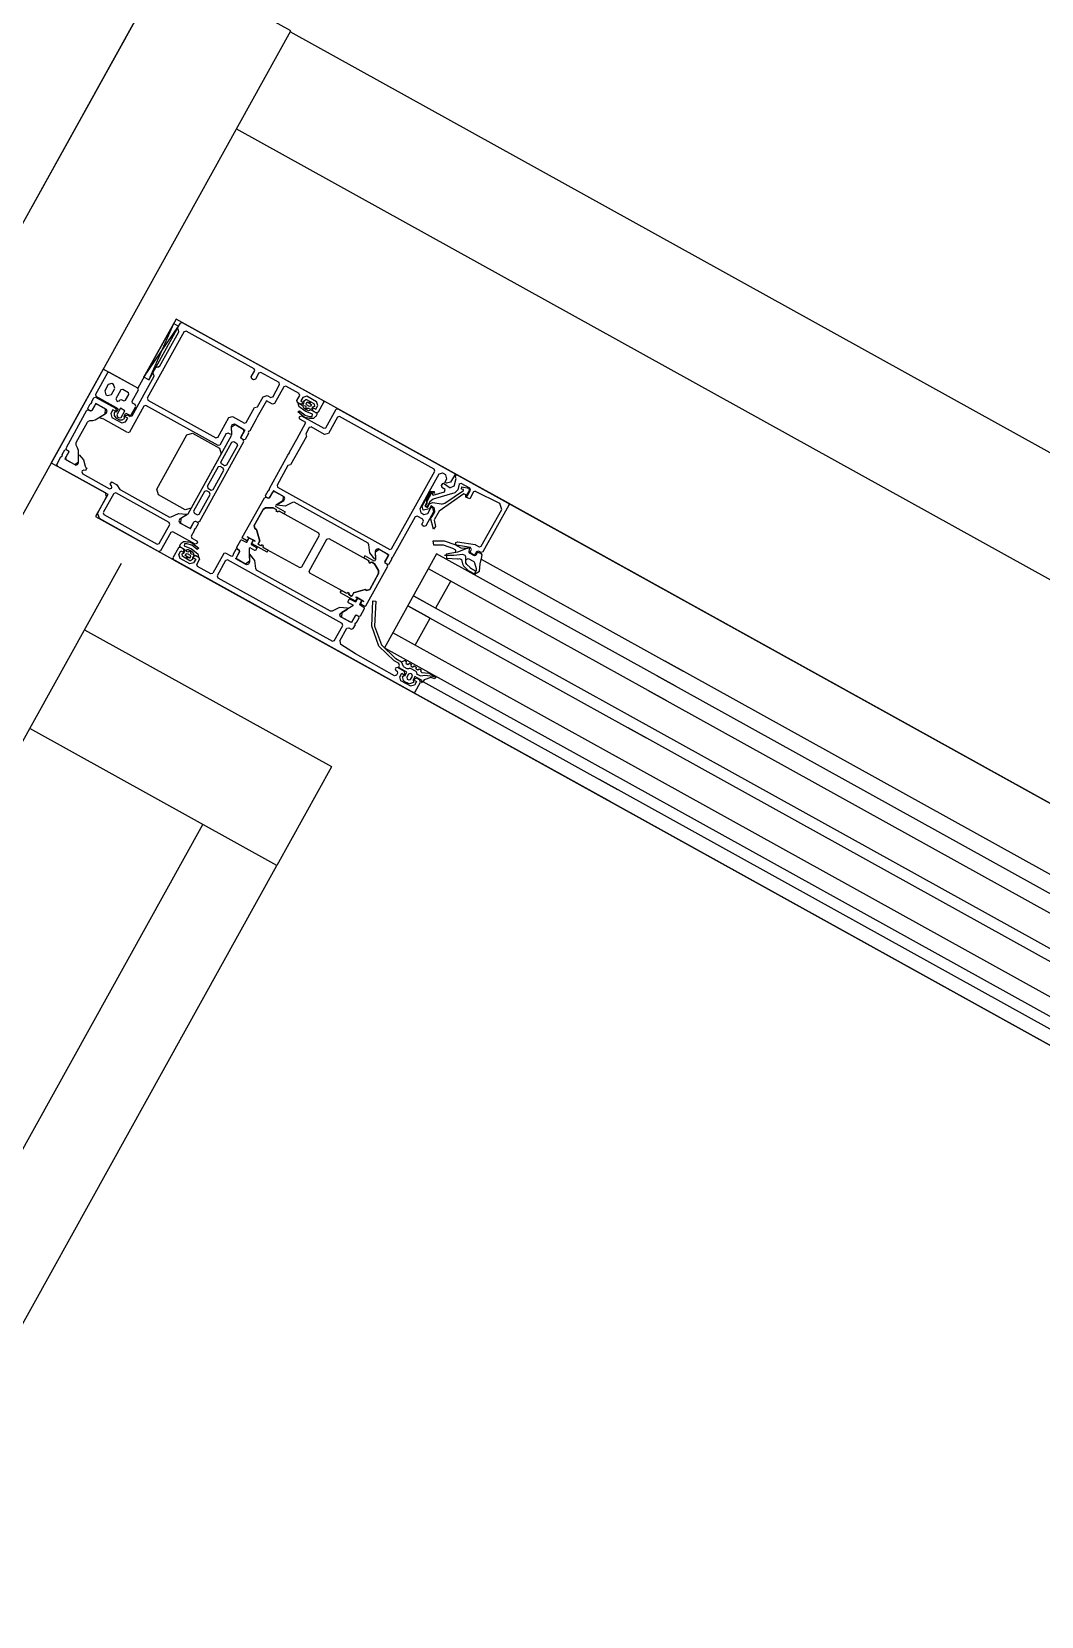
# Model space of a CAD drawing. Header units: metres. Extents: x 2.5 to 42.6, y 0.9 to 31.9.
# Drawn here: x 21.6775 to 21.8182, y 13.9969 to 14.2178 of the extents above; entities that cross this region are included whole.
import ezdxf

# ---------------------------------------------------------------- set-up
doc = ezdxf.new("R2010")
doc.units = ezdxf.units.M
doc.layers.add('ARREDI', color=9, linetype='Continuous')
doc.layers.add('PARETI_STRUTTURE', color=7, linetype='Continuous')

msp = doc.modelspace()

# ---------------------------------------------------------------- linework, layer by layer
at = {"layer": 'ARREDI'}
for points in [[(22.25622, 13.86817), (21.69763, 14.17777)], [(21.68642, 14.15022), (22.2388, 13.84406)], [(21.76576, 14.13011), (21.92452, 14.04211)], [(21.76346, 14.12597), (21.92222, 14.03797)], [(21.76461, 14.12804), (21.92338, 14.04004)], [(21.76136, 14.12218), (21.92012, 14.03418)], [(21.7606, 14.1208), (21.91936, 14.0328)], [(21.75736, 14.11496), (21.91612, 14.02696)], [(21.7585, 14.11702), (21.91727, 14.02902)], [(21.7566, 14.11358), (21.91536, 14.02558)]]:
    msp.add_lwpolyline(points, dxfattribs=at)
at = {"layer": 'PARETI_STRUTTURE'}
for points in [[(21.71362, 14.21798), (21.6964, 14.22752), (21.64868, 14.14142), (21.6659, 14.13188)], [(21.71632, 14.16617), (21.71634, 14.16613), (21.71632, 14.16608), (21.7163, 14.16606), (21.71625, 14.16604), (21.71621, 14.16606), (21.71618, 14.16608), (21.71618, 14.16613), (21.71618, 14.16617), (21.71621, 14.1662), (21.71625, 14.16621), (21.7163, 14.1662)], [(21.70976, 14.15122), (21.71009, 14.15143)], [(21.71009, 14.15143), (21.71118, 14.15145), (21.71159, 14.15121), (21.71118, 14.15145)], [(21.7116, 14.15122), (21.71164, 14.15106)], [(21.7116, 14.15098), (21.71181, 14.15087)], [(21.71184, 14.15095), (21.71201, 14.15099)], [(21.70863, 14.14854), (21.7085, 14.14897)], [(21.70929, 14.14681), (21.70883, 14.14843)], [(21.70958, 14.14628), (21.70954, 14.14621), (21.7095, 14.14617), (21.70944, 14.14615), (21.70939, 14.14617), (21.70911, 14.14632), (21.70908, 14.14635), (21.70907, 14.14639), (21.70908, 14.14642), (21.70929, 14.14682), (21.70908, 14.14642), (21.70907, 14.14639), (21.70908, 14.14635), (21.70911, 14.14632), (21.70939, 14.14617), (21.70944, 14.14615), (21.7095, 14.14617), (21.70954, 14.14621)], [(21.70979, 14.14617), (21.70958, 14.14628)], [(21.69907, 14.14446), (21.69906, 14.1445), (21.69907, 14.14454), (21.6991, 14.14457), (21.69914, 14.14458), (21.69919, 14.14457), (21.69921, 14.14454), (21.69921, 14.1445), (21.69921, 14.14446), (21.69919, 14.14443), (21.69914, 14.14441), (21.6991, 14.14443)], [(21.72452, 14.14391), (21.72448, 14.14408)], [(21.72469, 14.14374), (21.72448, 14.14385)], [(21.7249, 14.14384), (21.72473, 14.1438)], [(21.72587, 14.14269), (21.72531, 14.14362), (21.7249, 14.14384), (21.72531, 14.14362)], [(21.72587, 14.1423), (21.72587, 14.14269)], [(21.72156, 14.13963), (21.72177, 14.13952)], [(21.72177, 14.13952), (21.72173, 14.13945), (21.72172, 14.1394), (21.72173, 14.13934), (21.72179, 14.13929), (21.72205, 14.13913), (21.72209, 14.13913), (21.72213, 14.13915), (21.72216, 14.13917), (21.72238, 14.13956), (21.72216, 14.13917), (21.72213, 14.13915), (21.72209, 14.13913), (21.72205, 14.13913), (21.72179, 14.13929), (21.72173, 14.13934), (21.72172, 14.1394), (21.72173, 14.13945)], [(21.72238, 14.13957), (21.72399, 14.14003)], [(21.72419, 14.13991), (21.72462, 14.14004)]]:
    msp.add_lwpolyline(points, close=True, dxfattribs=at)
for points in [[(21.69633, 14.22739), (21.67751, 14.19343)], [(22.28177, 13.9029), (21.71354, 14.21784)], [(22.27425, 13.88934), (21.70603, 14.20428)], [(21.71828, 14.16633), (21.69764, 14.17777), (21.69229, 14.16812), (21.68747, 14.1708), (21.68022, 14.15772), (21.68814, 14.15333)], [(21.69313, 14.16965), (21.6973, 14.17716), (21.69798, 14.17677), (21.69383, 14.16927), (21.69313, 14.16965), (21.69798, 14.17677)], [(21.69382, 14.16926), (21.6973, 14.17715)], [(21.69785, 14.17653), (21.69823, 14.17721)], [(21.69823, 14.17722), (21.6985, 14.1773)], [(21.6985, 14.17729), (21.71812, 14.16642)], [(21.69878, 14.17601), (21.69362, 14.16672)], [(21.69533, 14.17117), (21.698, 14.17599)], [(21.6979, 14.17629), (21.69785, 14.17654)], [(21.69796, 14.17623), (21.6979, 14.17629)], [(21.698, 14.17599), (21.69796, 14.17624)], [(21.69904, 14.17609), (21.69878, 14.176)], [(21.70852, 14.17084), (21.69904, 14.17609)], [(21.68807, 14.17026), (21.68641, 14.16726)], [(21.68833, 14.17032), (21.68807, 14.17027)], [(21.69229, 14.16813), (21.68834, 14.17032)], [(21.69441, 14.17033), (21.69479, 14.17101)], [(21.69446, 14.17009), (21.69442, 14.17034)], [(21.69479, 14.17101), (21.69503, 14.17111)], [(21.69503, 14.17111), (21.69509, 14.17108)], [(21.6951, 14.17108), (21.69534, 14.17118)], [(21.70812, 14.16971), (21.70859, 14.17057)], [(21.70859, 14.17057), (21.70851, 14.17083)], [(21.70918, 14.17025), (21.70871, 14.16938)], [(21.70945, 14.17032), (21.70918, 14.17024)], [(21.71199, 14.16891), (21.70944, 14.17033)], [(21.68815, 14.16862), (21.68768, 14.16776)], [(21.68869, 14.16877), (21.68815, 14.16862)], [(21.68861, 14.16724), (21.68908, 14.1681)], [(21.68893, 14.16864), (21.68869, 14.16878)], [(21.68908, 14.16811), (21.68893, 14.16865)], [(21.69022, 14.16793), (21.68995, 14.16789)], [(21.69098, 14.1675), (21.69021, 14.16792)], [(21.69151, 14.16427), (21.69456, 14.16979)], [(21.69238, 14.16788), (21.6923, 14.16813)], [(21.69452, 14.17004), (21.69446, 14.17009)], [(21.69456, 14.16979), (21.69452, 14.17004)], [(21.70819, 14.16944), (21.70811, 14.1697)], [(21.70843, 14.16931), (21.7082, 14.16945)], [(21.7087, 14.16938), (21.70844, 14.1693)], [(21.7111, 14.16689), (21.71207, 14.16864)], [(21.71266, 14.16832), (21.71137, 14.16597)], [(21.71207, 14.16864), (21.71199, 14.16891)], [(21.71293, 14.1684), (21.71266, 14.16831)], [(21.71479, 14.16737), (21.71292, 14.16839)], [(21.68533, 14.1653), (21.68567, 14.16594)], [(21.68568, 14.16594), (21.6858, 14.166)], [(21.6858, 14.166), (21.68588, 14.16615)], [(21.68587, 14.16629), (21.68616, 14.1668)], [(21.68589, 14.16615), (21.68587, 14.16629)], [(21.68794, 14.16515), (21.68645, 14.16597), (21.68587, 14.165)], [(21.68633, 14.1658), (21.68587, 14.16497)], [(21.68616, 14.1668), (21.68642, 14.16689)], [(21.6866, 14.16588), (21.68633, 14.1658)], [(21.68646, 14.16597), (21.68639, 14.16596)], [(21.68641, 14.16726), (21.68645, 14.167)], [(21.68642, 14.16688), (21.68917, 14.16535)], [(21.68645, 14.167), (21.68927, 14.16543)], [(21.68779, 14.16522), (21.6866, 14.16588)], [(21.68768, 14.16776), (21.68783, 14.16722)], [(21.68783, 14.16722), (21.68807, 14.16709)], [(21.68807, 14.16709), (21.68861, 14.16724)], [(21.68995, 14.16789), (21.68925, 14.16663)], [(21.68925, 14.16662), (21.68936, 14.16638)], [(21.68936, 14.16638), (21.6895, 14.16629)], [(21.6895, 14.1663), (21.68975, 14.16638)], [(21.68975, 14.16638), (21.68981, 14.16648)], [(21.68981, 14.16649), (21.69007, 14.16653)], [(21.69007, 14.16652), (21.69035, 14.16637)], [(21.69035, 14.16637), (21.6906, 14.16645)], [(21.6906, 14.16645), (21.69105, 14.16725)], [(21.69104, 14.16725), (21.69098, 14.16751)], [(21.69155, 14.16606), (21.69151, 14.16632)], [(21.69152, 14.16632), (21.69238, 14.16788)], [(21.69193, 14.16585), (21.69156, 14.16606)], [(21.69202, 14.1656), (21.69193, 14.16585)], [(21.69342, 14.1657), (21.69316, 14.16562)], [(21.70348, 14.16013), (21.69342, 14.1657)], [(21.69363, 14.16671), (21.69371, 14.16645)], [(21.6937, 14.16645), (21.70317, 14.1612)], [(21.70742, 14.16334), (21.70856, 14.16541), (21.70899, 14.16554), (21.70978, 14.16694)], [(21.71109, 14.1659), (21.71023, 14.16637), (21.70895, 14.16407)], [(21.70978, 14.16694), (21.71032, 14.1671)], [(21.71031, 14.1671), (21.71083, 14.16681)], [(21.71083, 14.16681), (21.71109, 14.1669)], [(21.71136, 14.16598), (21.71109, 14.1659)], [(21.71456, 14.16614), (21.71447, 14.1664)], [(21.71448, 14.16641), (21.71486, 14.1671)], [(21.715, 14.16589), (21.71456, 14.16614)], [(21.71466, 14.16608), (21.7152, 14.16577)], [(21.71473, 14.1656), (21.71466, 14.16607)], [(21.71486, 14.1671), (21.71478, 14.16736)], [(21.71527, 14.16597), (21.71501, 14.16589)], [(21.71531, 14.16685), (21.71502, 14.16634), (21.71536, 14.16614), (21.71527, 14.16597)], [(21.7152, 14.16578), (21.71531, 14.1658)], [(21.71584, 14.167), (21.7153, 14.16685)], [(21.71531, 14.16581), (21.71549, 14.16614)], [(21.71546, 14.16624), (21.71546, 14.16637)], [(21.71549, 14.16614), (21.71546, 14.16625)], [(21.71547, 14.16637), (21.71574, 14.16655)], [(21.71574, 14.16655), (21.71583, 14.16655)], [(21.71576, 14.16596), (21.7159, 14.1662)], [(21.71581, 14.1658), (21.71576, 14.16597)], [(21.71622, 14.16557), (21.7158, 14.16581)], [(21.71583, 14.16655), (21.71684, 14.16599)], [(21.71722, 14.16624), (21.71585, 14.167)], [(21.71589, 14.1662), (21.71652, 14.16586)], [(21.71651, 14.16586), (21.71637, 14.16562)], [(21.71665, 14.16521), (21.71675, 14.16537), (21.71709, 14.16519), (21.71737, 14.16571)], [(21.71685, 14.16599), (21.71689, 14.16592)], [(21.71689, 14.16592), (21.71691, 14.16559)], [(21.71738, 14.1657), (21.71722, 14.16625)], [(21.7182, 14.16615), (21.71744, 14.16477)], [(21.71813, 14.16641), (21.71821, 14.16615)], [(21.68516, 14.16501), (21.68229, 14.15981)], [(21.68543, 14.16509), (21.68517, 14.165)], [(21.68527, 14.16342), (21.68562, 14.16362)], [(21.68537, 14.16514), (21.68533, 14.16531)], [(21.68571, 14.16495), (21.68538, 14.16514)], [(21.68571, 14.16493), (21.68543, 14.16508)], [(21.68561, 14.16362), (21.68601, 14.16362)], [(21.68587, 14.165), (21.6857, 14.16496)], [(21.68587, 14.16498), (21.6857, 14.16493)], [(21.68601, 14.16362), (21.68633, 14.1637)], [(21.68633, 14.1637), (21.68774, 14.16455)], [(21.68695, 14.16408), (21.68788, 14.16464), (21.68802, 14.16489)], [(21.68696, 14.16398), (21.68696, 14.16408)], [(21.68739, 14.16385), (21.68696, 14.16398)], [(21.68745, 14.16383), (21.6874, 14.16386)], [(21.69088, 14.16193), (21.68745, 14.16383)], [(21.68774, 14.16456), (21.6878, 14.16522)], [(21.68802, 14.16488), (21.68793, 14.16515)], [(21.68926, 14.16508), (21.68916, 14.16492), (21.68881, 14.1651), (21.68853, 14.16458)], [(21.68853, 14.16459), (21.68868, 14.16404)], [(21.68868, 14.16405), (21.69006, 14.16329)], [(21.68916, 14.16479), (21.68901, 14.16468)], [(21.68902, 14.16467), (21.68902, 14.16431)], [(21.68902, 14.16431), (21.68923, 14.16398)], [(21.6893, 14.16484), (21.68916, 14.16479)], [(21.68918, 14.16535), (21.68926, 14.16509)], [(21.68922, 14.16398), (21.68974, 14.1637)], [(21.68927, 14.16543), (21.68954, 14.16527)], [(21.68954, 14.16527), (21.6893, 14.16484)], [(21.68988, 14.16532), (21.68937, 14.16439)], [(21.68937, 14.16439), (21.68945, 14.16413)], [(21.68944, 14.16412), (21.68972, 14.16397)], [(21.68972, 14.16397), (21.68998, 14.16405)], [(21.68974, 14.16369), (21.69012, 14.16371)], [(21.6905, 14.16498), (21.68988, 14.16533)], [(21.68999, 14.16405), (21.6905, 14.16498)], [(21.69013, 14.1637), (21.69044, 14.16388)], [(21.69044, 14.16408), (21.6904, 14.16424)], [(21.69041, 14.16424), (21.69064, 14.16465)], [(21.69044, 14.16389), (21.69044, 14.16408)], [(21.69059, 14.16344), (21.69089, 14.16396), (21.69054, 14.16415), (21.69064, 14.16432)], [(21.69063, 14.16432), (21.6909, 14.1644)], [(21.69064, 14.16466), (21.69092, 14.16452)], [(21.6909, 14.1644), (21.69125, 14.1642)], [(21.69092, 14.16452), (21.6912, 14.16437)], [(21.69316, 14.16562), (21.69116, 14.16201)], [(21.6912, 14.16437), (21.69137, 14.16441)], [(21.69125, 14.16421), (21.69151, 14.16428)], [(21.69136, 14.16441), (21.69201, 14.16559)], [(21.70344, 14.16127), (21.70497, 14.16402)], [(21.70497, 14.16403), (21.70551, 14.16418)], [(21.7055, 14.16418), (21.70715, 14.16327)], [(21.70876, 14.16373), (21.7079, 14.16217)], [(21.70895, 14.16407), (21.70876, 14.16372)], [(21.71446, 14.16102), (21.71574, 14.16332), (21.71488, 14.1638)], [(21.71542, 14.16414), (21.7146, 14.16483)], [(21.71461, 14.16483), (21.71483, 14.16498)], [(21.71473, 14.1656), (21.71473, 14.1656)], [(21.71665, 14.16448), (21.71561, 14.1649), (21.71473, 14.16559)], [(21.7148, 14.16407), (21.71486, 14.16417)], [(21.71488, 14.1638), (21.7148, 14.16406)], [(21.71484, 14.16499), (21.71491, 14.1649)], [(21.71486, 14.16417), (21.71512, 14.16425)], [(21.7149, 14.1649), (21.71556, 14.16439)], [(21.71513, 14.16425), (21.71823, 14.16253)], [(21.71535, 14.16554), (21.71535, 14.16556), (21.71538, 14.16569), (21.71562, 14.16566)], [(21.71544, 14.16535), (21.71535, 14.16554)], [(21.71607, 14.16498), (21.71588, 14.16507), (21.71563, 14.16521), (21.71543, 14.16535)], [(21.71679, 14.16391), (21.71675, 14.16389), (21.71644, 14.16388), (21.71625, 14.16391), (21.71603, 14.16393), (21.71582, 14.16397), (21.71562, 14.16404), (21.71543, 14.16414)], [(21.71556, 14.16438), (21.71625, 14.16419)], [(21.71561, 14.16566), (21.71572, 14.16555)], [(21.71572, 14.16555), (21.71572, 14.16516), (21.71605, 14.16537)], [(21.71605, 14.16536), (21.7162, 14.16534)], [(21.71621, 14.165), (21.71607, 14.16497)], [(21.71638, 14.16562), (21.71621, 14.16558)], [(21.71621, 14.16533), (21.71634, 14.16515), (21.71621, 14.165)], [(21.71625, 14.16419), (21.71643, 14.16418), (21.71658, 14.16419)], [(21.71648, 14.16516), (21.71651, 14.16505)], [(21.71667, 14.16549), (21.71649, 14.16516)], [(21.71651, 14.16505), (21.71725, 14.16463)], [(21.71658, 14.1642), (21.71665, 14.16449)], [(21.71673, 14.16494), (21.71664, 14.1652)], [(21.71677, 14.16552), (21.71666, 14.16549)], [(21.71717, 14.16469), (21.71673, 14.16494)], [(21.71691, 14.16559), (21.71677, 14.16552)], [(21.71704, 14.16412), (21.71679, 14.1639)], [(21.71728, 14.16453), (21.71709, 14.16419), (21.71704, 14.16412)], [(21.71744, 14.16477), (21.71718, 14.16468)], [(21.71725, 14.16464), (21.71728, 14.16453)], [(21.71849, 14.16261), (21.71993, 14.16519)], [(21.72013, 14.16409), (21.71886, 14.16181)], [(21.71993, 14.16519), (21.72019, 14.16527)], [(21.72002, 14.16536), (21.73655, 14.1562)], [(21.72039, 14.16417), (21.72013, 14.16408)], [(21.7202, 14.16527), (21.73656, 14.1562), (21.7359, 14.15503), (21.73532, 14.15486), (21.73511, 14.15498), (21.73539, 14.15549)], [(21.73362, 14.15684), (21.7204, 14.16417)], [(21.68369, 14.16057), (21.68527, 14.16341)], [(21.69006, 14.16329), (21.6906, 14.16344)], [(21.69115, 14.16201), (21.69089, 14.16192)], [(21.69494, 14.15406), (21.69913, 14.16164)], [(21.69914, 14.16163), (21.69994, 14.16187)], [(21.70532, 14.1615), (21.69926, 14.15057)], [(21.69994, 14.16186), (21.70369, 14.15978)], [(21.70317, 14.1612), (21.70344, 14.16128)], [(21.70462, 14.16179), (21.70375, 14.1602)], [(21.70489, 14.16186), (21.70463, 14.16178)], [(21.70526, 14.16166), (21.70489, 14.16187)], [(21.70534, 14.1617), (21.70526, 14.16166)], [(21.70545, 14.16304), (21.70531, 14.1628), (21.70534, 14.1617)], [(21.70534, 14.1616), (21.70531, 14.16151)], [(21.70532, 14.16264), (21.70534, 14.1616)], [(21.70586, 14.16303), (21.70533, 14.16265)], [(21.70572, 14.16311), (21.70546, 14.16303)], [(21.70669, 14.16128), (21.70722, 14.16222), (21.70572, 14.16311)], [(21.70705, 14.16237), (21.70586, 14.16304)], [(21.70667, 14.16128), (21.70713, 14.16211)], [(21.70672, 14.16112), (21.70668, 14.16128)], [(21.70674, 14.16112), (21.7067, 14.16129)], [(21.70713, 14.1621), (21.70705, 14.16237)], [(21.70716, 14.16327), (21.70742, 14.16335)], [(21.70722, 14.16223), (21.70721, 14.1623)], [(21.70771, 14.16183), (21.70724, 14.16097)], [(21.70778, 14.16212), (21.7077, 14.16197)], [(21.7077, 14.16196), (21.70771, 14.16183)], [(21.7079, 14.16218), (21.70778, 14.16212)], [(21.71617, 14.16264), (21.7157, 14.16178), (21.71579, 14.1614), (21.7136, 14.15744), (21.71323, 14.15733), (21.7117, 14.15458)], [(21.71644, 14.16271), (21.71617, 14.16263)], [(21.71833, 14.16166), (21.71644, 14.16272)], [(21.71823, 14.16253), (21.71849, 14.16261)], [(21.71887, 14.16182), (21.71833, 14.16166)], [(21.68177, 14.15888), (21.68213, 14.15953)], [(21.68213, 14.15953), (21.68229, 14.15957)], [(21.68267, 14.15923), (21.68214, 14.15828), (21.68364, 14.15739)], [(21.68269, 14.15923), (21.68223, 14.1584)], [(21.68228, 14.15981), (21.68237, 14.15955)], [(21.68229, 14.15958), (21.68262, 14.1594)], [(21.68236, 14.15955), (21.68264, 14.15939)], [(21.68262, 14.15939), (21.68266, 14.15922)], [(21.68264, 14.15939), (21.68268, 14.15923)], [(21.6837, 14.16017), (21.68369, 14.16057)], [(21.68391, 14.15983), (21.6837, 14.16016)], [(21.684, 14.15952), (21.68391, 14.15982)], [(21.68403, 14.15787), (21.68401, 14.15952)], [(21.70088, 14.14951), (21.70707, 14.16069)], [(21.70375, 14.1602), (21.70348, 14.16012)], [(21.70369, 14.15978), (21.70393, 14.15898)], [(21.70388, 14.15783), (21.7054, 14.16058)], [(21.7062, 14.16015), (21.70467, 14.1574)], [(21.7054, 14.16059), (21.70567, 14.16067)], [(21.70567, 14.16067), (21.70612, 14.16042)], [(21.70612, 14.16042), (21.7062, 14.16015)], [(21.707, 14.16096), (21.70672, 14.16111)], [(21.70708, 14.16093), (21.70674, 14.16111)], [(21.70707, 14.16069), (21.70699, 14.16096)], [(21.70724, 14.16098), (21.70707, 14.16094)], [(21.71322, 14.15878), (21.71342, 14.15913)], [(21.71341, 14.15912), (21.71427, 14.16068)], [(21.71427, 14.16067), (21.71447, 14.16102)], [(21.681, 14.1575), (21.68157, 14.15853)], [(21.68108, 14.15724), (21.681, 14.1575)], [(21.6878, 14.15351), (21.68107, 14.15724)], [(21.68158, 14.15854), (21.6817, 14.15859)], [(21.6817, 14.15859), (21.68178, 14.15875)], [(21.68178, 14.15875), (21.68177, 14.15889)], [(21.68214, 14.15828), (21.68216, 14.15821)], [(21.68223, 14.1584), (21.68231, 14.15814)], [(21.6823, 14.15814), (21.6835, 14.15747)], [(21.6835, 14.15747), (21.68403, 14.15786)], [(21.68364, 14.15739), (21.68391, 14.15748)], [(21.68391, 14.15747), (21.68405, 14.1577), (21.68402, 14.1588)], [(21.68402, 14.1588), (21.68411, 14.15884)], [(21.68411, 14.15884), (21.68473, 14.15814), (21.68496, 14.15723)], [(21.68496, 14.15723), (21.68506, 14.15706)], [(21.68521, 14.15697), (21.68502, 14.15663)], [(21.68506, 14.15705), (21.68521, 14.15697)], [(21.70392, 14.15898), (21.69973, 14.1514)], [(21.7035, 14.15715), (21.70198, 14.15442)], [(21.70376, 14.15722), (21.7035, 14.15714)], [(21.70421, 14.15697), (21.70377, 14.15722)], [(21.70395, 14.15757), (21.70387, 14.15783)], [(21.7044, 14.15732), (21.70396, 14.15757)], [(21.70429, 14.15671), (21.7042, 14.15697)], [(21.70467, 14.1574), (21.7044, 14.15731)], [(21.71065, 14.15413), (21.71323, 14.15878)], [(21.68448, 14.15647), (21.68457, 14.15621)], [(21.68454, 14.15659), (21.68449, 14.15648)], [(21.68476, 14.15669), (21.68455, 14.15659)], [(21.68456, 14.15621), (21.68835, 14.15411)], [(21.68502, 14.15663), (21.68475, 14.15668)], [(21.68846, 14.15472), (21.68866, 14.15507)], [(21.68865, 14.15453), (21.68846, 14.15472)], [(21.68865, 14.15506), (21.68931, 14.1547)], [(21.6893, 14.15471), (21.68937, 14.15465)], [(21.68937, 14.15464), (21.68981, 14.15399)], [(21.70278, 14.15399), (21.70429, 14.15671)], [(21.72768, 14.14572), (21.7337, 14.15657)], [(21.73426, 14.15612), (21.73312, 14.15405)], [(21.7337, 14.15657), (21.73361, 14.15683)], [(21.73479, 14.15628), (21.73425, 14.15612)], [(21.73464, 14.15454), (21.7348, 14.15484)], [(21.73524, 14.15603), (21.7348, 14.15628)], [(21.7348, 14.15483), (21.73491, 14.15486)], [(21.73491, 14.15486), (21.73582, 14.15425)], [(21.73539, 14.15549), (21.73524, 14.15603)], [(21.73641, 14.15448), (21.73666, 14.15552)], [(21.73657, 14.15574), (21.73653, 14.15577), (21.73673, 14.1561), (21.74396, 14.1521)], [(21.74414, 14.15201), (21.73655, 14.1562), (21.95523, 14.03499)], [(21.73667, 14.15552), (21.73657, 14.15574)], [(21.73708, 14.15472), (21.73689, 14.15396)], [(21.73737, 14.15485), (21.73707, 14.15472)], [(21.73858, 14.15418), (21.73737, 14.15484)], [(21.68814, 14.15332), (21.68642, 14.15023), (21.69537, 14.14527)], [(21.68671, 14.15074), (21.68794, 14.15298)], [(21.68897, 14.15345), (21.68749, 14.15077)], [(21.68795, 14.15298), (21.68779, 14.15352)], [(21.68835, 14.15411), (21.68861, 14.15419)], [(21.68862, 14.15418), (21.68867, 14.1543)], [(21.68868, 14.1543), (21.68865, 14.15452)], [(21.68924, 14.15352), (21.68898, 14.15344)], [(21.69668, 14.1494), (21.68923, 14.15353)], [(21.68981, 14.15399), (21.68988, 14.15394)], [(21.68988, 14.15393), (21.69673, 14.15014)], [(21.69517, 14.15325), (21.69493, 14.15406)], [(21.69892, 14.15117), (21.69517, 14.15326)], [(21.70161, 14.15374), (21.70008, 14.15099)], [(21.70087, 14.15054), (21.7024, 14.15329)], [(21.70187, 14.15381), (21.70161, 14.15373)], [(21.70232, 14.15356), (21.70188, 14.15381)], [(21.70199, 14.15442), (21.70207, 14.15416)], [(21.70206, 14.15416), (21.70251, 14.15391)], [(21.7024, 14.1533), (21.70231, 14.15356)], [(21.70251, 14.15391), (21.70278, 14.15399)], [(21.70768, 14.14733), (21.70774, 14.14729), (21.70775, 14.14722), (21.70774, 14.14717), (21.70755, 14.1469), (21.70753, 14.14687), (21.70749, 14.14686), (21.70744, 14.14687), (21.70689, 14.14719), (21.70686, 14.14722), (21.70685, 14.14725), (21.70686, 14.14729), (21.70994, 14.15285)], [(21.70994, 14.15285), (21.7102, 14.15294)], [(21.71009, 14.15314), (21.71046, 14.15379)], [(21.71014, 14.15298), (21.7101, 14.15314)], [(21.71048, 14.15279), (21.71015, 14.15297)], [(21.71021, 14.15293), (21.71048, 14.15278)], [(21.71045, 14.15379), (21.71058, 14.15384)], [(21.71064, 14.15284), (21.71047, 14.1528)], [(21.71048, 14.15277), (21.71065, 14.15282)], [(21.71057, 14.15384), (21.71066, 14.15399)], [(21.71271, 14.15298), (21.71122, 14.1538), (21.71064, 14.15283)], [(21.71064, 14.15282), (21.7111, 14.15364)], [(21.71066, 14.154), (21.71065, 14.15414)], [(21.7111, 14.15365), (21.71137, 14.15373)], [(21.71123, 14.1538), (21.71116, 14.15379)], [(21.71137, 14.15372), (21.71256, 14.15306)], [(21.7117, 14.15458), (21.71179, 14.15431)], [(21.71172, 14.15191), (21.71265, 14.15247), (21.71279, 14.15272)], [(21.71178, 14.15431), (21.72742, 14.14564)], [(21.71257, 14.15306), (21.71251, 14.15239)], [(21.71279, 14.15272), (21.7127, 14.15298)], [(21.73292, 14.15371), (21.73159, 14.1513)], [(21.73193, 14.15165), (21.73309, 14.15375)], [(21.73322, 14.15366), (21.73254, 14.15243)], [(21.73254, 14.15243), (21.73254, 14.15229)], [(21.73262, 14.15235), (21.73324, 14.15349)], [(21.73311, 14.15406), (21.73292, 14.15371)], [(21.73346, 14.15267), (21.73299, 14.15229)], [(21.73309, 14.15375), (21.73359, 14.1537)], [(21.73345, 14.15366), (21.73322, 14.15366)], [(21.73325, 14.15348), (21.73331, 14.15347)], [(21.73332, 14.15347), (21.73337, 14.15326)], [(21.73337, 14.15326), (21.73346, 14.1532)], [(21.73351, 14.15342), (21.73344, 14.15366)], [(21.73648, 14.15353), (21.73346, 14.15267)], [(21.73347, 14.1532), (21.73506, 14.15366)], [(21.73366, 14.15347), (21.73351, 14.15342)], [(21.7336, 14.1537), (21.73367, 14.15346)], [(21.73855, 14.15389), (21.73812, 14.15321), (21.73775, 14.1534), (21.7343, 14.15097), (21.73362, 14.14975)], [(21.73471, 14.15429), (21.73465, 14.15455)], [(21.73512, 14.15401), (21.7347, 14.15429)], [(21.73506, 14.15366), (21.73512, 14.154)], [(21.73509, 14.15209), (21.73771, 14.15386)], [(21.73581, 14.15425), (21.73641, 14.15449)], [(21.73689, 14.15396), (21.73647, 14.15353)], [(21.7374, 14.15406), (21.73747, 14.15437)], [(21.73769, 14.154), (21.7374, 14.15406)], [(21.73747, 14.15437), (21.73842, 14.15417)], [(21.73771, 14.15386), (21.73769, 14.154)], [(21.738, 14.15291), (21.738, 14.1532), (21.73819, 14.15308), (21.73865, 14.15391)], [(21.73857, 14.15269), (21.738, 14.15291)], [(21.73841, 14.15417), (21.73855, 14.15389)], [(21.73866, 14.15391), (21.73857, 14.15417)], [(21.73911, 14.15367), (21.73857, 14.1527)], [(21.73937, 14.15375), (21.73911, 14.15366)], [(21.74277, 14.15205), (21.73937, 14.15374)], [(21.68694, 14.14994), (21.6867, 14.15074)], [(21.68748, 14.15076), (21.68757, 14.1505)], [(21.68756, 14.15049), (21.695, 14.14637)], [(21.69696, 14.15017), (21.69797, 14.15067), (21.69908, 14.15054)], [(21.69909, 14.15044), (21.69816, 14.14989), (21.69803, 14.14964)], [(21.69919, 14.1505), (21.6983, 14.14997)], [(21.69972, 14.1514), (21.69892, 14.15117)], [(21.69909, 14.15054), (21.69909, 14.15044)], [(21.69926, 14.15057), (21.69919, 14.1505)], [(21.70008, 14.15098), (21.70016, 14.15072)], [(21.70015, 14.15071), (21.7006, 14.15046)], [(21.7006, 14.15046), (21.70087, 14.15055)], [(21.7085, 14.14897), (21.70975, 14.15123), (21.7085, 14.14897)], [(21.71155, 14.15179), (21.71151, 14.15172)], [(21.71151, 14.15171), (21.71154, 14.1516)], [(21.71154, 14.15161), (21.71285, 14.15088)], [(21.71162, 14.15186), (21.71155, 14.15179)], [(21.71164, 14.15106), (21.7116, 14.15099), (21.71164, 14.15106)], [(21.71251, 14.1524), (21.71163, 14.15186)], [(21.71386, 14.15219), (21.71284, 14.15169), (21.71173, 14.15182)], [(21.71173, 14.15182), (21.71173, 14.15192)], [(21.71181, 14.15087), (21.71185, 14.15094), (21.71181, 14.15087)], [(21.71755, 14.14791), (21.71201, 14.15098), (21.71269, 14.15061)], [(21.71285, 14.15088), (21.7127, 14.1506)], [(21.71409, 14.15222), (21.71385, 14.15219)], [(21.72442, 14.1465), (21.71409, 14.15222)], [(21.73124, 14.15028), (21.73098, 14.15019)], [(21.73203, 14.14984), (21.73124, 14.15028)], [(21.73159, 14.1513), (21.73174, 14.15076)], [(21.73174, 14.15077), (21.73218, 14.15052)], [(21.73208, 14.15111), (21.73193, 14.15166)], [(21.73295, 14.1513), (21.73208, 14.15111)], [(21.73219, 14.15052), (21.73273, 14.15067)], [(21.73253, 14.15208), (21.7323, 14.15168)], [(21.73231, 14.15169), (21.73268, 14.15148)], [(21.73241, 14.15164), (21.7326, 14.152)], [(21.73258, 14.15155), (21.73241, 14.15165)], [(21.73353, 14.1509), (21.73244, 14.14894)], [(21.73253, 14.15229), (21.73253, 14.15208)], [(21.73299, 14.15229), (21.73257, 14.15154)], [(21.73261, 14.15224), (21.73261, 14.15235)], [(21.73261, 14.152), (21.73262, 14.15224)], [(21.73269, 14.15148), (21.73296, 14.15198)], [(21.73272, 14.15067), (21.73319, 14.15153), (21.73337, 14.15144)], [(21.73364, 14.15135), (21.73318, 14.15171), (21.73295, 14.1513)], [(21.73296, 14.15198), (21.73337, 14.15217)], [(21.73322, 14.15015), (21.73334, 14.15024)], [(21.73335, 14.15023), (21.73371, 14.15087)], [(21.73337, 14.15217), (21.73463, 14.15198)], [(21.73337, 14.15144), (21.73352, 14.1509)], [(21.73371, 14.15088), (21.73364, 14.15135)], [(21.73463, 14.15197), (21.73509, 14.1521)], [(21.74018, 14.14609), (21.74302, 14.15123)], [(21.74403, 14.15183), (21.74041, 14.14529)], [(21.74303, 14.15123), (21.74278, 14.15205)], [(21.77254, 14.13625), (21.74396, 14.1521), (21.74404, 14.15183)], [(21.74413, 14.152), (21.94766, 14.0392)], [(21.6952, 14.14536), (21.68694, 14.14994)], [(21.69527, 14.14645), (21.69675, 14.14913)], [(21.6969, 14.14802), (21.69547, 14.14543)], [(21.69675, 14.14913), (21.69667, 14.1494)], [(21.69673, 14.15014), (21.69696, 14.15017)], [(21.69717, 14.14809), (21.69691, 14.14801)], [(21.70027, 14.14637), (21.69717, 14.1481)], [(21.69803, 14.14964), (21.69811, 14.14938)], [(21.6981, 14.14937), (21.69965, 14.14857), (21.70017, 14.14953)], [(21.6983, 14.14996), (21.69824, 14.1493)], [(21.69825, 14.1493), (21.69944, 14.14863)], [(21.69944, 14.14864), (21.69971, 14.14872)], [(21.69959, 14.14855), (21.69965, 14.14857)], [(21.69971, 14.14871), (21.70017, 14.14955)], [(21.70017, 14.14823), (21.69975, 14.14747)], [(21.70015, 14.14836), (21.70017, 14.14822)], [(21.70024, 14.14852), (21.70016, 14.14836)], [(21.70017, 14.14954), (21.70034, 14.14958)], [(21.70018, 14.14952), (21.70034, 14.14956)], [(21.70036, 14.14857), (21.70024, 14.14852)], [(21.70033, 14.14959), (21.70061, 14.14943)], [(21.70034, 14.14957), (21.70067, 14.14939)], [(21.70072, 14.14922), (21.70036, 14.14857)], [(21.70061, 14.14943), (21.70087, 14.14952)], [(21.70068, 14.14938), (21.70072, 14.14922)], [(21.70883, 14.14843), (21.70863, 14.14854), (21.70883, 14.14843)], [(21.73097, 14.1502), (21.72786, 14.14459)], [(21.732, 14.14896), (21.73191, 14.14922)], [(21.73192, 14.14922), (21.73211, 14.14957)], [(21.73217, 14.14886), (21.732, 14.14896)], [(21.73211, 14.14957), (21.73203, 14.14983)], [(21.73244, 14.14894), (21.73217, 14.14885)], [(21.73311, 14.15005), (21.73322, 14.15016)], [(21.73351, 14.14848), (21.73311, 14.15005)], [(21.7338, 14.14885), (21.7335, 14.14848)], [(21.73362, 14.14974), (21.7338, 14.14885)], [(21.695, 14.14637), (21.69526, 14.14645)], [(21.69796, 14.14586), (21.69719, 14.14448)], [(21.69822, 14.14593), (21.69796, 14.14585)], [(21.69812, 14.14609), (21.69831, 14.14644), (21.69835, 14.14651)], [(21.69815, 14.14598), (21.69812, 14.14609)], [(21.69889, 14.14557), (21.69815, 14.14599)], [(21.69867, 14.14569), (21.69823, 14.14594)], [(21.69836, 14.1465), (21.69861, 14.14672)], [(21.69861, 14.14672), (21.69865, 14.14673), (21.69895, 14.14675), (21.69915, 14.14672), (21.69937, 14.14669), (21.69958, 14.14665), (21.69977, 14.14658), (21.69997, 14.14648)], [(21.69882, 14.14643), (21.69875, 14.14614)], [(21.69875, 14.14614), (21.69979, 14.14573), (21.70066, 14.14503)], [(21.69915, 14.14643), (21.69897, 14.14644), (21.69881, 14.14643)], [(21.69984, 14.14624), (21.69914, 14.14642)], [(21.69975, 14.14747), (21.69984, 14.14721)], [(21.69983, 14.1472), (21.70052, 14.14683)], [(21.70049, 14.14573), (21.69984, 14.14624)], [(21.69997, 14.14648), (21.70079, 14.1458)], [(21.70054, 14.14645), (21.70027, 14.14637)], [(21.70052, 14.14682), (21.7006, 14.14656)], [(21.70059, 14.14655), (21.70054, 14.14646)], [(21.7061, 14.14594), (21.70666, 14.14692), (21.70669, 14.14696), (21.70671, 14.14696), (21.70676, 14.14696), (21.70741, 14.14667), (21.70745, 14.14666), (21.70749, 14.14667), (21.70752, 14.1467), (21.70778, 14.14719), (21.7078, 14.14723), (21.70778, 14.14726), (21.70776, 14.14728), (21.70763, 14.14735), (21.70755, 14.14741)], [(21.70618, 14.14567), (21.7061, 14.14593)], [(21.70865, 14.1468), (21.70755, 14.14741)], [(21.70763, 14.14736), (21.70856, 14.14684)], [(21.70794, 14.14584), (21.70783, 14.14577)], [(21.70857, 14.14684), (21.70844, 14.14691), (21.7084, 14.14692), (21.70837, 14.14691), (21.70833, 14.14688), (21.70809, 14.14642), (21.70808, 14.1464), (21.70809, 14.14635), (21.70812, 14.14633), (21.70884, 14.14592), (21.70887, 14.1459), (21.70889, 14.14585), (21.70887, 14.14581), (21.7087, 14.14551), (21.70868, 14.14548), (21.70864, 14.14547), (21.70859, 14.14548), (21.70794, 14.14584)], [(21.71033, 14.14528), (21.70825, 14.14643), (21.70822, 14.14646), (21.70822, 14.1465), (21.70822, 14.14654), (21.70836, 14.14682), (21.7084, 14.14687), (21.70845, 14.14689), (21.70852, 14.14686), (21.70865, 14.14679)], [(21.71033, 14.14528), (21.71048, 14.14555), (21.70979, 14.14593), (21.70975, 14.14598), (21.70973, 14.14604), (21.70975, 14.1461), (21.70979, 14.14616), (21.70975, 14.1461), (21.70973, 14.14604), (21.70975, 14.14598), (21.70979, 14.14593), (21.71489, 14.14311)], [(21.71516, 14.14319), (21.71763, 14.14765)], [(21.71619, 14.14261), (21.71866, 14.14707)], [(21.71763, 14.14765), (21.71755, 14.14791)], [(21.71866, 14.14707), (21.71893, 14.14716)], [(21.71893, 14.14715), (21.72447, 14.14408), (21.72379, 14.14446)], [(21.72452, 14.14628), (21.72442, 14.14649)], [(21.72533, 14.14428), (21.72462, 14.14515), (21.72451, 14.14628)], [(21.73345, 14.14686), (21.73502, 14.14685), (21.73649, 14.14633)], [(21.73355, 14.14624), (21.73345, 14.14686)], [(21.73619, 14.14578), (21.73491, 14.14624), (21.73355, 14.14624)], [(21.7384, 14.14585), (21.73688, 14.14526), (21.73526, 14.14499)], [(21.73649, 14.14633), (21.73731, 14.14587)], [(21.73658, 14.14651), (21.73664, 14.14662)], [(21.73672, 14.14622), (21.73658, 14.14651)], [(21.73664, 14.14662), (21.73685, 14.14671)], [(21.73865, 14.14591), (21.73672, 14.14622)], [(21.73685, 14.14671), (21.73933, 14.14633)], [(21.73731, 14.14588), (21.7383, 14.14581)], [(21.73856, 14.14573), (21.73841, 14.14585)], [(21.73879, 14.14562), (21.73865, 14.14591)], [(21.73932, 14.14632), (21.73939, 14.1463)], [(21.73939, 14.1463), (21.7399, 14.14601)], [(21.73991, 14.14601), (21.74017, 14.1461)], [(21.53999, 13.87305), (21.69002, 14.14373)], [(21.69547, 14.14543), (21.69521, 14.14535)], [(21.93231, 14.01394), (21.73085, 14.1256), (21.6971, 14.14431)], [(21.69719, 14.14448), (21.69728, 14.14421)], [(21.69727, 14.14421), (21.73067, 14.1257)], [(21.69802, 14.14492), (21.69831, 14.14543), (21.69865, 14.14524), (21.69874, 14.14542)], [(21.69818, 14.14438), (21.69802, 14.14493)], [(21.69955, 14.14362), (21.69818, 14.14438)], [(21.69849, 14.14504), (21.69863, 14.14511)], [(21.69851, 14.1447), (21.6985, 14.14503)], [(21.69855, 14.14463), (21.69851, 14.1447)], [(21.69957, 14.14407), (21.69856, 14.14464)], [(21.69862, 14.1451), (21.69873, 14.14513)], [(21.69875, 14.14542), (21.69866, 14.14568)], [(21.69873, 14.14513), (21.69891, 14.14547)], [(21.6995, 14.14442), (21.69888, 14.14477)], [(21.69891, 14.14547), (21.69889, 14.14558)], [(21.69889, 14.14476), (21.69902, 14.145)], [(21.69902, 14.14501), (21.69919, 14.14505)], [(21.69919, 14.14529), (21.69905, 14.14547), (21.69919, 14.14562)], [(21.69918, 14.14505), (21.6996, 14.14483)], [(21.69919, 14.14562), (21.69933, 14.14565)], [(21.69935, 14.14526), (21.6992, 14.14529)], [(21.69933, 14.14565), (21.69952, 14.14555), (21.69977, 14.14541), (21.69996, 14.14527)], [(21.69968, 14.14508), (21.69968, 14.14547), (21.69934, 14.14526)], [(21.69964, 14.14466), (21.6995, 14.14443)], [(21.70009, 14.14377), (21.69955, 14.14362)], [(21.69965, 14.14407), (21.69957, 14.14407)], [(21.69959, 14.14482), (21.69963, 14.14466)], [(21.69993, 14.14425), (21.69965, 14.14407)], [(21.69979, 14.14496), (21.69968, 14.14507)], [(21.70005, 14.14509), (21.70005, 14.14506), (21.70002, 14.14494), (21.69978, 14.14496)], [(21.70009, 14.14482), (21.69991, 14.14448)], [(21.69991, 14.14449), (21.69993, 14.14438)], [(21.69994, 14.14438), (21.69994, 14.14425)], [(21.69996, 14.14528), (21.70005, 14.14508)], [(21.70013, 14.14465), (21.70003, 14.14449), (21.70038, 14.14429), (21.70008, 14.14378)], [(21.7002, 14.14485), (21.70008, 14.14482)], [(21.70039, 14.14473), (21.70013, 14.14465)], [(21.70074, 14.14455), (21.7002, 14.14485)], [(21.70084, 14.14448), (21.7004, 14.14473)], [(21.70056, 14.14564), (21.70049, 14.14572)], [(21.70054, 14.14353), (21.70091, 14.14422)], [(21.70079, 14.1458), (21.70056, 14.14563)], [(21.70067, 14.14503), (21.70067, 14.14503)], [(21.70067, 14.14502), (21.70074, 14.14455)], [(21.70092, 14.14421), (21.70083, 14.14448)], [(21.70427, 14.14506), (21.70274, 14.14231)], [(21.70454, 14.1441), (21.70336, 14.14196)], [(21.70454, 14.14514), (21.70427, 14.14505)], [(21.7054, 14.14466), (21.70453, 14.14513)], [(21.70481, 14.14417), (21.70455, 14.14409)], [(21.72079, 14.13532), (21.70482, 14.14418)], [(21.70552, 14.14471), (21.70539, 14.14466)], [(21.7056, 14.14487), (21.70552, 14.14472)], [(21.70595, 14.14565), (21.70558, 14.145)], [(21.70559, 14.145), (21.7056, 14.14486)], [(21.70611, 14.1457), (21.70594, 14.14565)], [(21.70598, 14.14433), (21.70597, 14.1444)], [(21.70746, 14.14351), (21.70598, 14.14433), (21.70649, 14.14535)], [(21.70612, 14.14426), (21.70604, 14.14452)], [(21.70605, 14.14453), (21.70651, 14.14536)], [(21.70644, 14.14551), (21.70611, 14.14569)], [(21.70732, 14.1436), (21.70613, 14.14426)], [(21.70646, 14.14551), (21.70618, 14.14567)], [(21.70649, 14.14535), (21.70645, 14.14552)], [(21.70651, 14.14535), (21.70646, 14.14552)], [(21.70785, 14.14399), (21.70733, 14.1436)], [(21.70784, 14.14492), (21.70786, 14.14384), (21.70773, 14.14359)], [(21.70782, 14.14577), (21.70785, 14.14399)], [(21.70793, 14.14496), (21.70785, 14.14492)], [(21.70874, 14.14296), (21.70863, 14.14409), (21.70792, 14.14496)], [(21.72394, 14.14473), (21.72379, 14.14446)], [(21.72525, 14.14401), (21.72394, 14.14473)], [(21.72448, 14.14385), (21.72453, 14.14392), (21.72448, 14.14385)], [(21.72473, 14.1438), (21.72469, 14.14373), (21.72473, 14.1438)], [(21.72535, 14.14404), (21.72524, 14.14401)], [(21.72541, 14.14433), (21.72533, 14.14428)], [(21.7254, 14.14411), (21.72535, 14.14405)], [(21.72553, 14.14565), (21.72539, 14.14542), (21.72542, 14.14432)], [(21.72542, 14.14421), (21.72539, 14.14412)], [(21.7254, 14.14525), (21.72542, 14.14421)], [(21.72594, 14.14565), (21.72541, 14.14526)], [(21.7258, 14.14573), (21.72553, 14.14565)], [(21.72677, 14.1439), (21.7273, 14.14484), (21.7258, 14.14573)], [(21.72714, 14.14498), (21.72594, 14.14565)], [(21.76719, 14.1266), (21.73395, 14.14502), (21.7267, 14.13193), (21.75994, 14.11352)], [(21.72675, 14.14389), (21.72721, 14.14472)], [(21.7268, 14.14373), (21.72676, 14.1439)], [(21.72682, 14.14374), (21.72677, 14.1439)], [(21.72708, 14.14358), (21.7268, 14.14373)], [(21.72715, 14.14355), (21.72682, 14.14373)], [(21.72721, 14.14472), (21.72713, 14.14498)], [(21.72731, 14.14359), (21.72715, 14.14355)], [(21.7273, 14.14485), (21.72728, 14.14491)], [(21.72767, 14.14424), (21.72731, 14.14359)], [(21.72742, 14.14565), (21.72768, 14.14573)], [(21.72774, 14.14453), (21.72766, 14.14438)], [(21.72766, 14.14437), (21.72767, 14.14423)], [(21.72786, 14.14459), (21.72774, 14.14453)], [(21.7376, 14.14493), (21.73633, 14.14477), (21.73505, 14.14481)], [(21.73527, 14.14499), (21.73531, 14.14441)], [(21.73531, 14.14441), (21.73692, 14.14431)], [(21.73661, 14.14555), (21.73619, 14.14578)], [(21.73656, 14.14518), (21.73661, 14.14554)], [(21.73692, 14.1443), (21.73713, 14.14436)], [(21.73712, 14.14436), (21.73743, 14.14424)], [(21.73743, 14.14424), (21.73756, 14.14362)], [(21.73755, 14.14361), (21.73768, 14.14336)], [(21.73769, 14.1449), (21.73759, 14.14493)], [(21.73791, 14.14478), (21.73769, 14.1449)], [(21.73801, 14.14459), (21.73791, 14.14477)], [(21.73804, 14.14377), (21.73801, 14.14417), (21.73801, 14.1446)], [(21.73802, 14.14417), (21.73837, 14.14436)], [(21.73815, 14.14356), (21.73804, 14.14377)], [(21.73837, 14.14436), (21.73912, 14.14394)], [(21.73848, 14.14525), (21.73855, 14.14572)], [(21.73854, 14.14513), (21.73849, 14.14525)], [(21.73925, 14.14473), (21.73854, 14.14512)], [(21.73872, 14.14509), (21.73864, 14.14536)], [(21.73865, 14.14536), (21.73879, 14.14562)], [(21.73907, 14.1449), (21.73872, 14.1451)], [(21.73934, 14.14498), (21.73907, 14.1449)], [(21.73912, 14.14394), (21.73924, 14.14376)], [(21.73924, 14.14376), (21.73946, 14.143)], [(21.73942, 14.14479), (21.73925, 14.14474)], [(21.73953, 14.14532), (21.73933, 14.14498)], [(21.73955, 14.14513), (21.73941, 14.14479)], [(21.7398, 14.1454), (21.73953, 14.14532)], [(21.7397, 14.1452), (21.73954, 14.14513)], [(21.74023, 14.14502), (21.7397, 14.1452)], [(21.74014, 14.14521), (21.73979, 14.1454)], [(21.73991, 14.14262), (21.74001, 14.14364), (21.74023, 14.14462)], [(21.74041, 14.14529), (21.74014, 14.1452)], [(21.74016, 14.1443), (21.76834, 14.12867)], [(21.74031, 14.14487), (21.74022, 14.14503)], [(21.74023, 14.14463), (21.7403, 14.14488)], [(21.70061, 14.14326), (21.70053, 14.14352)], [(21.70247, 14.14223), (21.70061, 14.14325)], [(21.70274, 14.1423), (21.70248, 14.14222)], [(21.70336, 14.14196), (21.70344, 14.1417)], [(21.70344, 14.14169), (21.71942, 14.13283)], [(21.70773, 14.14359), (21.70747, 14.14351)], [(21.70884, 14.14275), (21.70874, 14.14296)], [(21.71917, 14.13702), (21.70884, 14.14275)], [(21.71489, 14.14311), (21.71516, 14.14319)], [(21.71627, 14.14235), (21.71619, 14.14261)], [(21.72052, 14.13963), (21.72068, 14.1399), (21.72137, 14.13953), (21.72143, 14.1395), (21.72148, 14.13953), (21.72152, 14.13957), (21.72157, 14.13964), (21.72152, 14.13957), (21.72148, 14.13953), (21.72143, 14.1395), (21.72137, 14.13953), (21.71627, 14.14235)], [(21.72367, 14.13847), (21.7236, 14.13848), (21.72355, 14.13847), (21.7235, 14.13843), (21.72338, 14.13814), (21.72337, 14.13809), (21.72338, 14.13805), (21.72341, 14.13802), (21.72396, 14.13772), (21.724, 14.1377), (21.72405, 14.13772), (21.72407, 14.13775), (21.72716, 14.1433)], [(21.72462, 14.14004), (21.72587, 14.1423), (21.72462, 14.14004)], [(21.72716, 14.14331), (21.72707, 14.14357)], [(21.76604, 14.12453), (21.73281, 14.14295)], [(21.73768, 14.14337), (21.73831, 14.14273)], [(21.73815, 14.14356), (21.73861, 14.14311), (21.73815, 14.14356)], [(21.73831, 14.14273), (21.73842, 14.14265)], [(21.73842, 14.14265), (21.73921, 14.14222), (21.73945, 14.14264), (21.73943, 14.14262), (21.73868, 14.14304), (21.73943, 14.14262)], [(21.73869, 14.14304), (21.7386, 14.1431), (21.73869, 14.14304)], [(21.73921, 14.14221), (21.73992, 14.14263)], [(21.73921, 14.14221), (21.73921, 14.14221)], [(21.73946, 14.143), (21.73944, 14.14264)], [(21.72052, 14.13963), (21.72261, 14.13847), (21.72264, 14.13846), (21.72268, 14.13847), (21.7227, 14.1385), (21.72289, 14.13877), (21.7229, 14.13884), (21.72289, 14.13889), (21.72283, 14.13893), (21.7227, 14.139)], [(21.72399, 14.14003), (21.7242, 14.13992), (21.72399, 14.14003)], [(21.73591, 14.14124), (21.73381, 14.13745), (21.73072, 14.13917), (21.76394, 14.12075)], [(21.7194, 14.13705), (21.71916, 14.13702)], [(21.72153, 14.13743), (21.72041, 14.13755), (21.71941, 14.13705)], [(21.72047, 14.13653), (21.72061, 14.13676), (21.72154, 14.13733)], [(21.72227, 14.13776), (21.72074, 14.13684)], [(21.72154, 14.13733), (21.72154, 14.13743)], [(21.72279, 14.13896), (21.72291, 14.13889), (21.72294, 14.13886), (21.72295, 14.13882), (21.72294, 14.13878), (21.72269, 14.13833), (21.72266, 14.13831), (21.72262, 14.13829), (21.72258, 14.13831), (21.72185, 14.13871), (21.72183, 14.13872), (21.72179, 14.13871), (21.72176, 14.13868), (21.72158, 14.13836), (21.72158, 14.13832), (21.72158, 14.13829), (21.7216, 14.13826), (21.72227, 14.1379)], [(21.72226, 14.1379), (21.72226, 14.13776)], [(21.7227, 14.139), (21.7238, 14.13839)], [(21.72372, 14.13844), (21.72279, 14.13896)], [(21.72332, 14.13639), (21.72388, 14.13738), (21.72388, 14.13742), (21.72388, 14.13746), (21.72384, 14.13749), (21.72325, 14.13789), (21.72323, 14.13792), (21.72321, 14.13796), (21.72323, 14.138), (21.72349, 14.13848), (21.72352, 14.1385), (21.72356, 14.13852), (21.7236, 14.1385), (21.72371, 14.13845), (21.72379, 14.13839)], [(21.72491, 14.13496), (21.72508, 14.13846)], [(21.72509, 14.13845), (21.72548, 14.13842)], [(21.72548, 14.13843), (21.72531, 14.13493)], [(21.73095, 14.13228), (21.73304, 14.13607), (21.72995, 14.13778), (21.76318, 14.11937)], [(21.71968, 14.13291), (21.72086, 14.13505)], [(21.72055, 14.13626), (21.72046, 14.13652)], [(21.72262, 14.13641), (21.72209, 14.13546), (21.72055, 14.13626)], [(21.72074, 14.13685), (21.72069, 14.13618)], [(21.72069, 14.13619), (21.72189, 14.13552)], [(21.72087, 14.13505), (21.72078, 14.13531)], [(21.72189, 14.13552), (21.72215, 14.1356)], [(21.72209, 14.13546), (21.72202, 14.13544)], [(21.72216, 14.1356), (21.72262, 14.13643)], [(21.72233, 14.1346), (21.72262, 14.13511)], [(21.7226, 14.13525), (21.72268, 14.1354)], [(21.72261, 14.13511), (21.7226, 14.13525)], [(21.72278, 14.13645), (21.72261, 14.13641)], [(21.72262, 14.13642), (21.72278, 14.13647)], [(21.72268, 14.1354), (21.72281, 14.13546)], [(21.72278, 14.13647), (21.72305, 14.13632)], [(21.72312, 14.13627), (21.72279, 14.13645)], [(21.7228, 14.13546), (21.72317, 14.13611)], [(21.72305, 14.13632), (21.72332, 14.1364)], [(21.72316, 14.13611), (21.72312, 14.13627)], [(21.72804, 14.13008), (21.7259, 14.13215), (21.72491, 14.13496)], [(21.72531, 14.13493), (21.72625, 14.13232), (21.72826, 14.1304)], [(21.68487, 14.13443), (21.7193, 14.11535)], [(21.71942, 14.13284), (21.71968, 14.13292)], [(21.72048, 14.13289), (21.72145, 14.13464)], [(21.72061, 14.13237), (21.72049, 14.1329)], [(21.72145, 14.13464), (21.72171, 14.13472)], [(21.72172, 14.13471), (21.72206, 14.13452)], [(21.72206, 14.13452), (21.72232, 14.13461)], [(21.76108, 14.11558), (21.72785, 14.134)], [(21.72809, 14.12803), (21.72262, 14.13107), (21.72061, 14.13237)], [(21.72826, 14.13041), (21.72907, 14.12996), (21.72949, 14.13017)], [(21.72871, 14.12971), (21.72804, 14.13009)], [(21.72823, 14.12908), (21.72819, 14.12901)], [(21.72819, 14.12901), (21.72827, 14.12875)], [(21.7285, 14.12915), (21.72823, 14.12907)], [(21.72827, 14.12874), (21.72843, 14.12865)], [(21.72851, 14.12838), (21.72836, 14.1281)], [(21.72844, 14.12865), (21.72852, 14.12838)], [(21.72946, 14.12862), (21.7285, 14.12915)], [(21.72869, 14.12927), (21.72879, 14.12944)], [(21.72879, 14.12944), (21.7287, 14.12971)], [(21.72874, 14.12911), (21.7287, 14.12928)], [(21.72946, 14.12871), (21.72874, 14.12911)], [(21.72881, 14.12785), (21.7291, 14.12837), (21.72943, 14.12817), (21.72953, 14.12835)], [(21.72935, 14.12931), (21.72907, 14.12995)], [(21.72943, 14.12922), (21.72935, 14.12932)], [(21.72985, 14.12899), (21.72944, 14.12922)], [(21.72954, 14.12835), (21.72945, 14.12862)], [(21.72981, 14.12852), (21.72946, 14.12871)], [(21.72949, 14.13018), (21.72973, 14.13001)], [(21.72956, 14.12807), (21.72981, 14.12851)], [(21.72972, 14.13), (21.72968, 14.12975)], [(21.72969, 14.12975), (21.72995, 14.1296)], [(21.73003, 14.12826), (21.72978, 14.12782)], [(21.73005, 14.12899), (21.72985, 14.12899)], [(21.72995, 14.1296), (21.73015, 14.12977)], [(21.73029, 14.12834), (21.73003, 14.12825)], [(21.73013, 14.12904), (21.73004, 14.129)], [(21.73032, 14.12904), (21.73013, 14.12904)], [(21.73015, 14.12977), (21.73041, 14.12962)], [(21.7305, 14.12822), (21.73029, 14.12834)], [(21.73109, 14.12861), (21.73033, 14.12905)], [(21.73041, 14.12962), (21.73037, 14.12937)], [(21.73038, 14.12937), (21.73064, 14.12922)], [(21.73058, 14.12796), (21.73049, 14.12822)], [(21.73064, 14.12922), (21.73084, 14.12939)], [(21.73084, 14.12939), (21.7311, 14.12924)], [(21.7311, 14.12924), (21.73106, 14.12899)], [(21.73106, 14.12899), (21.73133, 14.12884)], [(21.7312, 14.12845), (21.7311, 14.12861)], [(21.7312, 14.12836), (21.7312, 14.12845)], [(21.7313, 14.12819), (21.7312, 14.12835)], [(21.73164, 14.128), (21.7313, 14.12819)], [(21.73133, 14.12884), (21.73153, 14.12901)], [(21.73153, 14.12901), (21.73178, 14.12883)], [(21.7317, 14.12868), (21.73189, 14.12846)], [(21.73178, 14.12882), (21.73171, 14.12868)], [(21.73189, 14.12846), (21.73288, 14.12839)], [(21.73288, 14.12839), (21.7338, 14.12787)], [(21.72836, 14.1281), (21.7281, 14.12802)], [(21.72896, 14.12732), (21.72881, 14.12786)], [(21.73034, 14.12656), (21.72897, 14.12732)], [(21.72919, 14.12791), (21.72936, 14.12805)], [(21.72935, 14.12735), (21.7292, 14.12791)], [(21.72945, 14.12723), (21.72935, 14.12736)], [(21.72936, 14.12804), (21.72939, 14.12803)], [(21.7294, 14.12802), (21.72956, 14.12807)], [(21.73001, 14.12692), (21.72944, 14.12723)], [(21.72978, 14.12781), (21.72986, 14.12755)], [(21.72985, 14.12755), (21.73006, 14.12744)], [(21.73016, 14.1269), (21.73001, 14.12692)], [(21.73006, 14.12743), (21.73032, 14.12752)], [(21.73072, 14.12706), (21.73016, 14.1269)], [(21.73033, 14.12751), (21.73058, 14.12795)], [(21.73088, 14.12671), (21.73033, 14.12656)], [(21.73091, 14.12791), (21.73066, 14.12746)], [(21.73066, 14.12746), (21.7307, 14.12729)], [(21.73071, 14.1273), (21.73075, 14.12728)], [(21.73074, 14.12728), (21.73071, 14.12706)], [(21.73091, 14.12759), (21.73082, 14.12742), (21.73116, 14.12723), (21.73087, 14.12671)], [(21.73125, 14.12772), (21.73091, 14.12791)], [(21.73118, 14.12767), (21.73092, 14.12758)], [(21.73094, 14.12577), (21.73171, 14.12715)], [(21.73163, 14.12742), (21.73118, 14.12767)], [(21.73179, 14.12706), (21.73194, 14.12734), (21.73125, 14.12771)], [(21.7317, 14.12715), (21.73162, 14.12741)], [(21.73178, 14.12798), (21.73164, 14.12799)], [(21.7323, 14.12808), (21.73177, 14.12797)], [(21.732, 14.12711), (21.73179, 14.12705)], [(21.73223, 14.12746), (21.732, 14.12711)], [(21.73203, 14.1272), (21.75918, 14.11215)], [(21.73313, 14.12777), (21.73223, 14.12746)], [(21.7334, 14.12791), (21.7323, 14.12808)], [(21.73368, 14.12759), (21.73314, 14.12777)], [(21.73375, 14.12781), (21.73339, 14.1279)], [(21.7338, 14.12788), (21.73368, 14.12759)], [(21.73387, 14.1278), (21.73375, 14.1278)], [(21.75823, 14.11042), (21.73067, 14.1257), (21.73094, 14.12578)], [(21.71167, 14.10157), (21.67723, 14.12065)], [(21.71931, 14.11534), (21.71167, 14.10156)], [(21.57856, 13.88576), (21.70135, 14.10729)], [(21.55444, 13.89912), (21.58889, 13.88004), (21.71168, 14.10157)]]:
    msp.add_lwpolyline(points, dxfattribs=at)

doc.saveas('drawing.dxf')
